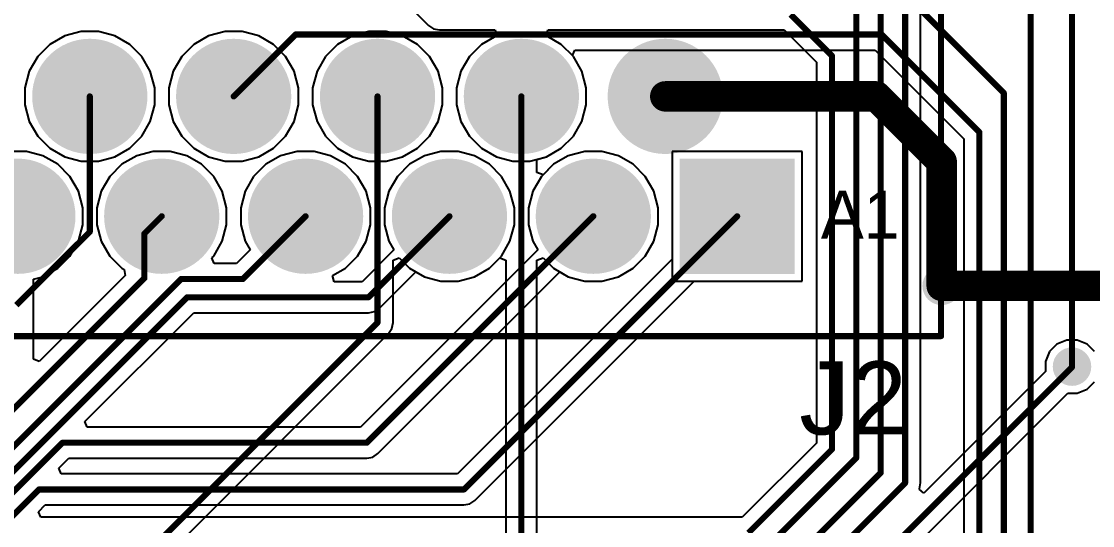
# Model space of a CAD drawing. Header units: millimetres. Extents: x -0.36 to 5.33, y -0.63 to 3.45.
# Drawn here: x 2.219 to 3.099, y 2.47 to 2.884 of the extents above; entities that cross this region are included whole.
import ezdxf

# ---------------------------------------------------------------- set-up
doc = ezdxf.new("R2010")
doc.units = ezdxf.units.MM
doc.header["$MEASUREMENT"] = 0
for name, color, linetype in [('BottomLayer', 5, 'Continuous'), ('BottomSolder', 6, 'Continuous'), ('MultiLayer', 9, 'Continuous'), ('PadHoleLayer', 156, 'Continuous'), ('TopLayer', 1, 'Continuous'), ('TopOverlay', 2, 'Continuous'), ('TopSolder', 216, 'Continuous'), ('ViaHoleLayer', 16, 'Continuous')]:
    doc.layers.add(name, color=color, linetype=linetype)
doc.styles.add('Arial', font='arial.ttf', dxfattribs={"height": 0.2})

# ---------------------------------------------------------------- blocks, each defined once
blk = doc.blocks.new('6437288_3_4')
at = {"layer": 'BottomLayer'}
blk.add_hatch(color=5, dxfattribs=at).paths.add_polyline_path([(-1.15551, 0.32874), (-1.0689, 0.32874), (-1.0689, 0.24213), (-1.15551, 0.24213)])
h = blk.add_hatch(color=5, dxfattribs=at)
edge = h.paths.add_edge_path()
edge.add_arc((-0.99409, 0.28543), 0.04331, 0, 360)
h = blk.add_hatch(color=5, dxfattribs=at)
edge = h.paths.add_edge_path()
edge.add_arc((-0.99409, 0.28543), 0.04331, 0, 360)
h = blk.add_hatch(color=5, dxfattribs=at)
edge = h.paths.add_edge_path()
edge.add_arc((-0.87598, 0.28543), 0.04331, 0, 360)
h = blk.add_hatch(color=5, dxfattribs=at)
edge = h.paths.add_edge_path()
edge.add_arc((-0.75787, 0.28543), 0.04331, 0, 360)
h = blk.add_hatch(color=5, dxfattribs=at)
edge = h.paths.add_edge_path()
edge.add_arc((-0.63976, 0.28543), 0.04331, 0, 360)
h = blk.add_hatch(color=5, dxfattribs=at)
edge = h.paths.add_edge_path()
edge.add_arc((-0.52165, 0.28543), 0.04331, 0, 360)
h = blk.add_hatch(color=5, dxfattribs=at)
edge = h.paths.add_edge_path()
edge.add_arc((-1.05315, 0.18701), 0.04331, 0, 360)
h = blk.add_hatch(color=5, dxfattribs=at)
edge = h.paths.add_edge_path()
edge.add_arc((-0.93504, 0.18701), 0.04331, 0, 360)
h = blk.add_hatch(color=5, dxfattribs=at)
edge = h.paths.add_edge_path()
edge.add_arc((-0.81693, 0.18701), 0.04331, 0, 360)
h = blk.add_hatch(color=5, dxfattribs=at)
edge = h.paths.add_edge_path()
edge.add_arc((-0.69882, 0.18701), 0.04331, 0, 360)
h = blk.add_hatch(color=5, dxfattribs=at)
edge = h.paths.add_edge_path()
edge.add_arc((-0.58071, 0.18701), 0.04331, 0, 360)
at = {"layer": 'BottomSolder'}
blk.add_hatch(color=6, dxfattribs=at).paths.add_polyline_path([(-1.15951, 0.33274), (-1.0649, 0.33274), (-1.0649, 0.23813), (-1.15951, 0.23813)])
h = blk.add_hatch(color=6, dxfattribs=at)
edge = h.paths.add_edge_path()
edge.add_arc((-0.99409, 0.28543), 0.04731, 0, 360)
h = blk.add_hatch(color=6, dxfattribs=at)
edge = h.paths.add_edge_path()
edge.add_arc((-0.99409, 0.28543), 0.04731, 0, 360)
h = blk.add_hatch(color=6, dxfattribs=at)
edge = h.paths.add_edge_path()
edge.add_arc((-0.87598, 0.28543), 0.04731, 0, 360)
h = blk.add_hatch(color=6, dxfattribs=at)
edge = h.paths.add_edge_path()
edge.add_arc((-0.75787, 0.28543), 0.04731, 0, 360)
h = blk.add_hatch(color=6, dxfattribs=at)
edge = h.paths.add_edge_path()
edge.add_arc((-0.63976, 0.28543), 0.04731, 0, 360)
h = blk.add_hatch(color=6, dxfattribs=at)
edge = h.paths.add_edge_path()
edge.add_arc((-0.52165, 0.28543), 0.04731, 0, 360)
h = blk.add_hatch(color=6, dxfattribs=at)
edge = h.paths.add_edge_path()
edge.add_arc((-1.05315, 0.18701), 0.04731, 0, 360)
h = blk.add_hatch(color=6, dxfattribs=at)
edge = h.paths.add_edge_path()
edge.add_arc((-0.93504, 0.18701), 0.04731, 0, 360)
h = blk.add_hatch(color=6, dxfattribs=at)
edge = h.paths.add_edge_path()
edge.add_arc((-0.81693, 0.18701), 0.04731, 0, 360)
h = blk.add_hatch(color=6, dxfattribs=at)
edge = h.paths.add_edge_path()
edge.add_arc((-0.69882, 0.18701), 0.04731, 0, 360)
h = blk.add_hatch(color=6, dxfattribs=at)
edge = h.paths.add_edge_path()
edge.add_arc((-0.58071, 0.18701), 0.04731, 0, 360)
at = {"layer": 'MultiLayer'}
blk.add_hatch(color=9, dxfattribs=at).paths.add_polyline_path([(-1.15551, 0.32874), (-1.0689, 0.32874), (-1.0689, 0.24213), (-1.15551, 0.24213)])
h = blk.add_hatch(color=9, dxfattribs=at)
edge = h.paths.add_edge_path()
edge.add_arc((-0.99409, 0.28543), 0.04331, 0, 360)
h = blk.add_hatch(color=9, dxfattribs=at)
edge = h.paths.add_edge_path()
edge.add_arc((-0.99409, 0.28543), 0.04331, 0, 360)
h = blk.add_hatch(color=9, dxfattribs=at)
edge = h.paths.add_edge_path()
edge.add_arc((-0.87598, 0.28543), 0.04331, 0, 360)
h = blk.add_hatch(color=9, dxfattribs=at)
edge = h.paths.add_edge_path()
edge.add_arc((-0.75787, 0.28543), 0.04331, 0, 360)
h = blk.add_hatch(color=9, dxfattribs=at)
edge = h.paths.add_edge_path()
edge.add_arc((-0.63976, 0.28543), 0.04331, 0, 360)
h = blk.add_hatch(color=9, dxfattribs=at)
edge = h.paths.add_edge_path()
edge.add_arc((-0.52165, 0.28543), 0.04331, 0, 360)
h = blk.add_hatch(color=9, dxfattribs=at)
edge = h.paths.add_edge_path()
edge.add_arc((-1.05315, 0.18701), 0.04331, 0, 360)
h = blk.add_hatch(color=9, dxfattribs=at)
edge = h.paths.add_edge_path()
edge.add_arc((-0.93504, 0.18701), 0.04331, 0, 360)
h = blk.add_hatch(color=9, dxfattribs=at)
edge = h.paths.add_edge_path()
edge.add_arc((-0.81693, 0.18701), 0.04331, 0, 360)
h = blk.add_hatch(color=9, dxfattribs=at)
edge = h.paths.add_edge_path()
edge.add_arc((-0.69882, 0.18701), 0.04331, 0, 360)
h = blk.add_hatch(color=9, dxfattribs=at)
edge = h.paths.add_edge_path()
edge.add_arc((-0.58071, 0.18701), 0.04331, 0, 360)
at = {"layer": 'PadHoleLayer'}
h = blk.add_hatch(color=156, dxfattribs=at)
edge = h.paths.add_edge_path()
edge.add_arc((-1.1122, 0.28543), 0.02559, 0, 360)
h = blk.add_hatch(color=156, dxfattribs=at)
edge = h.paths.add_edge_path()
edge.add_arc((-0.99409, 0.28543), 0.02559, 0, 360)
h = blk.add_hatch(color=156, dxfattribs=at)
edge = h.paths.add_edge_path()
edge.add_arc((-0.99409, 0.28543), 0.02559, 0, 360)
h = blk.add_hatch(color=156, dxfattribs=at)
edge = h.paths.add_edge_path()
edge.add_arc((-0.87598, 0.28543), 0.02559, 0, 360)
h = blk.add_hatch(color=156, dxfattribs=at)
edge = h.paths.add_edge_path()
edge.add_arc((-0.75787, 0.28543), 0.02559, 0, 360)
h = blk.add_hatch(color=156, dxfattribs=at)
edge = h.paths.add_edge_path()
edge.add_arc((-0.63976, 0.28543), 0.02559, 0, 360)
h = blk.add_hatch(color=156, dxfattribs=at)
edge = h.paths.add_edge_path()
edge.add_arc((-0.52165, 0.28543), 0.02559, 0, 360)
h = blk.add_hatch(color=156, dxfattribs=at)
edge = h.paths.add_edge_path()
edge.add_arc((-1.05315, 0.18701), 0.02559, 0, 360)
h = blk.add_hatch(color=156, dxfattribs=at)
edge = h.paths.add_edge_path()
edge.add_arc((-0.93504, 0.18701), 0.02559, 0, 360)
h = blk.add_hatch(color=156, dxfattribs=at)
edge = h.paths.add_edge_path()
edge.add_arc((-0.81693, 0.18701), 0.02559, 0, 360)
h = blk.add_hatch(color=156, dxfattribs=at)
edge = h.paths.add_edge_path()
edge.add_arc((-0.69882, 0.18701), 0.02559, 0, 360)
h = blk.add_hatch(color=156, dxfattribs=at)
edge = h.paths.add_edge_path()
edge.add_arc((-0.58071, 0.18701), 0.02559, 0, 360)
at = {"layer": 'TopLayer'}
blk.add_hatch(color=1, dxfattribs=at).paths.add_polyline_path([(-1.15551, 0.32874), (-1.0689, 0.32874), (-1.0689, 0.24213), (-1.15551, 0.24213)])
h = blk.add_hatch(color=1, dxfattribs=at)
edge = h.paths.add_edge_path()
edge.add_arc((-0.99409, 0.28543), 0.04331, 0, 360)
h = blk.add_hatch(color=1, dxfattribs=at)
edge = h.paths.add_edge_path()
edge.add_arc((-0.99409, 0.28543), 0.04331, 0, 360)
h = blk.add_hatch(color=1, dxfattribs=at)
edge = h.paths.add_edge_path()
edge.add_arc((-0.87598, 0.28543), 0.04331, 0, 360)
h = blk.add_hatch(color=1, dxfattribs=at)
edge = h.paths.add_edge_path()
edge.add_arc((-0.75787, 0.28543), 0.04331, 0, 360)
h = blk.add_hatch(color=1, dxfattribs=at)
edge = h.paths.add_edge_path()
edge.add_arc((-0.63976, 0.28543), 0.04331, 0, 360)
h = blk.add_hatch(color=1, dxfattribs=at)
edge = h.paths.add_edge_path()
edge.add_arc((-0.52165, 0.28543), 0.04331, 0, 360)
h = blk.add_hatch(color=1, dxfattribs=at)
edge = h.paths.add_edge_path()
edge.add_arc((-1.05315, 0.18701), 0.04331, 0, 360)
h = blk.add_hatch(color=1, dxfattribs=at)
edge = h.paths.add_edge_path()
edge.add_arc((-0.93504, 0.18701), 0.04331, 0, 360)
h = blk.add_hatch(color=1, dxfattribs=at)
edge = h.paths.add_edge_path()
edge.add_arc((-0.81693, 0.18701), 0.04331, 0, 360)
h = blk.add_hatch(color=1, dxfattribs=at)
edge = h.paths.add_edge_path()
edge.add_arc((-0.69882, 0.18701), 0.04331, 0, 360)
h = blk.add_hatch(color=1, dxfattribs=at)
edge = h.paths.add_edge_path()
edge.add_arc((-0.58071, 0.18701), 0.04331, 0, 360)
at = {"layer": 'TopSolder'}
blk.add_hatch(color=216, dxfattribs=at).paths.add_polyline_path([(-1.15951, 0.33274), (-1.0649, 0.33274), (-1.0649, 0.23813), (-1.15951, 0.23813)])
h = blk.add_hatch(color=216, dxfattribs=at)
edge = h.paths.add_edge_path()
edge.add_arc((-0.99409, 0.28543), 0.04731, 0, 360)
h = blk.add_hatch(color=216, dxfattribs=at)
edge = h.paths.add_edge_path()
edge.add_arc((-0.99409, 0.28543), 0.04731, 0, 360)
h = blk.add_hatch(color=216, dxfattribs=at)
edge = h.paths.add_edge_path()
edge.add_arc((-0.87598, 0.28543), 0.04731, 0, 360)
h = blk.add_hatch(color=216, dxfattribs=at)
edge = h.paths.add_edge_path()
edge.add_arc((-0.75787, 0.28543), 0.04731, 0, 360)
h = blk.add_hatch(color=216, dxfattribs=at)
edge = h.paths.add_edge_path()
edge.add_arc((-0.63976, 0.28543), 0.04731, 0, 360)
h = blk.add_hatch(color=216, dxfattribs=at)
edge = h.paths.add_edge_path()
edge.add_arc((-0.52165, 0.28543), 0.04731, 0, 360)
h = blk.add_hatch(color=216, dxfattribs=at)
edge = h.paths.add_edge_path()
edge.add_arc((-1.05315, 0.18701), 0.04731, 0, 360)
h = blk.add_hatch(color=216, dxfattribs=at)
edge = h.paths.add_edge_path()
edge.add_arc((-0.93504, 0.18701), 0.04731, 0, 360)
h = blk.add_hatch(color=216, dxfattribs=at)
edge = h.paths.add_edge_path()
edge.add_arc((-0.81693, 0.18701), 0.04731, 0, 360)
h = blk.add_hatch(color=216, dxfattribs=at)
edge = h.paths.add_edge_path()
edge.add_arc((-0.69882, 0.18701), 0.04731, 0, 360)
h = blk.add_hatch(color=216, dxfattribs=at)
edge = h.paths.add_edge_path()
edge.add_arc((-0.58071, 0.18701), 0.04731, 0, 360)
at = {"layer": 'TopOverlay', "const_width": 0.005}
for points in [[(1.27953, 0.38386), (-1.27953, 0.38386)], [(-1.27953, 0.38386), (-1.27953, -0.14764)]]:
    blk.add_lwpolyline(points, dxfattribs=at)
at = {"layer": 'TopOverlay', "const_width": 0.0025}
blk.add_lwpolyline([(-1.28078, 0.38386, 1), (-1.27828, 0.38386, 1)], format="xyb", close=True, dxfattribs=at)
blk.add_lwpolyline([(-1.28078, 0.38386, 1), (-1.27828, 0.38386, 1)], format="xyb", close=True, dxfattribs=at)
at = {"layer": 'TopOverlay'}
blk.add_text('A1', height=0.03937, rotation=180, dxfattribs=at).set_placement((-1.18096, 0.30372))

msp = doc.modelspace()

# ---------------------------------------------------------------- hatches: boundary and pattern name
at = {"layer": 'BottomLayer'}
h = msp.add_hatch(color=5, dxfattribs=at)
edge = h.paths.add_edge_path()
edge.add_arc((2.975, 2.667), 0.01181, 0, 360)
h = msp.add_hatch(color=5, dxfattribs=at)
edge = h.paths.add_edge_path()
edge.add_arc((3.082, 2.60069), 0.01181, 0, 360)
at = {"layer": 'BottomSolder'}
h = msp.add_hatch(color=6, dxfattribs=at)
edge = h.paths.add_edge_path()
edge.add_arc((2.975, 2.667), 0.01581, 0, 360)
h = msp.add_hatch(color=6, dxfattribs=at)
edge = h.paths.add_edge_path()
edge.add_arc((3.082, 2.60069), 0.01581, 0, 360)
at = {"layer": 'TopLayer'}
h = msp.add_hatch(color=1, dxfattribs=at)
edge = h.paths.add_edge_path()
edge.add_arc((2.975, 2.667), 0.01181, 0, 360)
h = msp.add_hatch(color=1, dxfattribs=at)
edge = h.paths.add_edge_path()
edge.add_arc((3.082, 2.60069), 0.01181, 0, 360)
at = {"layer": 'TopSolder'}
h = msp.add_hatch(color=216, dxfattribs=at)
edge = h.paths.add_edge_path()
edge.add_arc((2.975, 2.667), 0.01581, 0, 360)
h = msp.add_hatch(color=216, dxfattribs=at)
edge = h.paths.add_edge_path()
edge.add_arc((3.082, 2.60069), 0.01581, 0, 360)
at = {"layer": 'ViaHoleLayer'}
h = msp.add_hatch(color=16, dxfattribs=at)
edge = h.paths.add_edge_path()
edge.add_arc((2.975, 2.667), 0.00591, 0, 360)
h = msp.add_hatch(color=16, dxfattribs=at)
edge = h.paths.add_edge_path()
edge.add_arc((3.082, 2.60069), 0.00591, 0, 360)

# ---------------------------------------------------------------- linework, layer by layer
at = {"layer": 'BottomLayer'}
for p, q in [((2.6719, 2.85603), (2.67381, 2.86064)), ((2.67381, 2.86064), (2.92033, 2.86064)), ((2.92033, 2.86064), (2.99326, 2.78772)), ((2.67261, 2.85531), (2.6719, 2.85603)), ((2.67963, 2.84316), (2.67261, 2.85531)), ((2.68326, 2.8296), (2.67963, 2.84316)), ((2.68326, 2.81556), (2.68326, 2.8296)), ((2.67963, 2.80201), (2.68326, 2.81556)), ((2.67261, 2.78985), (2.67963, 2.80201)), ((2.66268, 2.77993), (2.67261, 2.78985)), ((2.99326, 2.78772), (2.99326, 2.3531)), ((2.65053, 2.77291), (2.66268, 2.77993)), ((2.6427, 2.77081), (2.65053, 2.77291)), ((2.6427, 2.76014), (2.6427, 2.77081)), ((2.66843, 2.77383), (2.65628, 2.76681)), ((2.68199, 2.77746), (2.66843, 2.77383)), ((2.69603, 2.77746), (2.68199, 2.77746)), ((2.70958, 2.77383), (2.69603, 2.77746)), ((2.72174, 2.76681), (2.70958, 2.77383)), ((2.86043, 2.77746), (2.75381, 2.77746)), ((2.75381, 2.77746), (2.75381, 2.67085)), ((2.86043, 2.67085), (2.86043, 2.77746)), ((2.65628, 2.76681), (2.6477, 2.75823)), ((2.73166, 2.75689), (2.72174, 2.76681)), ((2.6477, 2.75823), (2.6427, 2.76014)), ((2.73868, 2.74473), (2.73166, 2.75689)), ((2.74231, 2.73118), (2.73868, 2.74473)), ((2.74231, 2.71714), (2.74231, 2.73118)), ((2.73868, 2.70358), (2.74231, 2.71714)), ((2.73166, 2.69143), (2.73868, 2.70358)), ((2.72174, 2.6815), (2.73166, 2.69143)), ((2.52459, 2.68818), (2.52959, 2.69008)), ((2.52459, 2.63687), (2.52459, 2.68818)), ((2.52959, 2.69008), (2.53817, 2.6815)), ((2.60363, 2.6815), (2.61221, 2.69008)), ((2.61221, 2.69008), (2.61721, 2.68818)), ((2.61721, 2.68818), (2.61721, 2.40432)), ((2.6427, 2.68818), (2.6477, 2.69008)), ((2.6427, 2.39904), (2.6427, 2.68818)), ((2.6477, 2.69008), (2.65628, 2.6815)), ((2.53817, 2.6815), (2.55032, 2.67448)), ((2.55032, 2.67448), (2.56388, 2.67085)), ((2.57792, 2.67085), (2.59147, 2.67448)), ((2.59147, 2.67448), (2.60363, 2.6815)), ((2.65628, 2.6815), (2.66843, 2.67448)), ((2.66843, 2.67448), (2.68199, 2.67085)), ((2.69603, 2.67085), (2.70958, 2.67448)), ((2.70958, 2.67448), (2.72174, 2.6815)), ((2.56388, 2.67085), (2.57792, 2.67085)), ((2.68199, 2.67085), (2.69603, 2.67085)), ((2.75381, 2.67085), (2.86043, 2.67085)), ((2.52085, 2.62786), (2.52362, 2.63199)), ((2.52362, 2.63199), (2.52459, 2.63687)), ((2.2199, 2.3269), (2.52085, 2.62786))]:
    msp.add_line(p, q, dxfattribs=at)
for points, const_width in [([(3.048, 2.41724), (3.048, 3.06438)], 0.005), ([(3.082, 2.60069), (3.082, 3.05697)], 0.005), ([(2.91061, 2.94069), (3.026, 2.82531)], 0.005), ([(2.39373, 2.82258), (2.44454, 2.87339)], 0.005), ([(2.44454, 2.87339), (2.92561, 2.87339)], 0.005), ([(2.92561, 2.87339), (3.006, 2.793)], 0.005), ([(2.74806, 2.82258), (2.92142, 2.82258)], 0.025), ([(2.92142, 2.82258), (2.975, 2.769)], 0.025), ([(2.27562, 2.71136), (2.27562, 2.82258)], 0.005), ([(2.51184, 2.63687), (2.51184, 2.82258)], 0.005), ([(2.62995, 2.39904), (2.62995, 2.82258)], 0.005), ([(3.026, 2.41162), (3.026, 2.82531)], 0.005), ([(3.006, 2.335), (3.006, 2.793)], 0.005), ([(2.975, 2.667), (2.975, 2.769)], 0.025), ([(2.2154, 2.65114), (2.27562, 2.71136)], 0.005), ([(2.20716, 2.33218), (2.51184, 2.63687)], 0.005)]:
    msp.add_lwpolyline(points, dxfattribs=dict(at, const_width=const_width))
for points, const_width in [([(2.44329, 2.87339, 1), (2.44579, 2.87339, 1)], 0.0025), ([(2.44329, 2.87339, 1), (2.44579, 2.87339, 1)], 0.0025), ([(2.92436, 2.87339, 1), (2.92686, 2.87339, 1)], 0.0025), ([(2.92436, 2.87339, 1), (2.92686, 2.87339, 1)], 0.0025), ([(2.74181, 2.82258, 1), (2.75431, 2.82258, 1)], 0.0125), ([(2.91517, 2.82258, 1), (2.92767, 2.82258, 1)], 0.0125), ([(2.91517, 2.82258, 1), (2.92767, 2.82258, 1)], 0.0125), ([(2.27437, 2.82258, 1), (2.27687, 2.82258, 1)], 0.0025), ([(2.39248, 2.82258, 1), (2.39498, 2.82258, 1)], 0.0025), ([(2.51059, 2.82258, 1), (2.51309, 2.82258, 1)], 0.0025), ([(2.6287, 2.82258, 1), (2.6312, 2.82258, 1)], 0.0025), ([(3.02475, 2.82531, 1), (3.02725, 2.82531, 1)], 0.0025), ([(3.02475, 2.82531, 1), (3.02725, 2.82531, 1)], 0.0025), ([(3.00475, 2.793, 1), (3.00725, 2.793, 1)], 0.0025), ([(3.00475, 2.793, 1), (3.00725, 2.793, 1)], 0.0025), ([(2.96875, 2.769, 1), (2.98125, 2.769, 1)], 0.0125), ([(2.96875, 2.769, 1), (2.98125, 2.769, 1)], 0.0125), ([(2.27437, 2.71136, 1), (2.27687, 2.71136, 1)], 0.0025), ([(2.27437, 2.71136, 1), (2.27687, 2.71136, 1)], 0.0025), ([(2.96875, 2.667, 1), (2.98125, 2.667, 1)], 0.0125), ([(2.51059, 2.63687, 1), (2.51309, 2.63687, 1)], 0.0025), ([(2.51059, 2.63687, 1), (2.51309, 2.63687, 1)], 0.0025), ([(3.08075, 2.60069, 1), (3.08325, 2.60069, 1)], 0.0025)]:
    msp.add_lwpolyline(points, format="xyb", close=True, dxfattribs=dict(at, const_width=const_width))
at = {"layer": 'TopLayer'}
for p, q in [((2.95774, 2.5052), (2.95774, 3.11131)), ((2.53944, 2.89507), (2.55364, 2.88087)), ((2.2686, 2.87589), (2.25505, 2.87226)), ((2.28264, 2.87589), (2.2686, 2.87589)), ((2.2962, 2.87226), (2.28264, 2.87589)), ((2.38671, 2.87589), (2.37316, 2.87226)), ((2.40075, 2.87589), (2.38671, 2.87589)), ((2.41431, 2.87226), (2.40075, 2.87589)), ((2.50482, 2.87589), (2.49127, 2.87226)), ((2.51886, 2.87589), (2.50482, 2.87589)), ((2.53242, 2.87226), (2.51886, 2.87589)), ((2.55364, 2.88087), (2.55777, 2.87811)), ((2.55777, 2.87811), (2.56265, 2.87714)), ((2.56265, 2.87714), (2.60829, 2.87714)), ((2.60829, 2.87714), (2.60938, 2.87226)), ((2.65053, 2.87226), (2.65162, 2.87714)), ((2.65162, 2.87714), (2.84577, 2.87714)), ((2.84577, 2.87714), (2.8721, 2.8508)), ((2.25505, 2.87226), (2.24289, 2.86524)), ((2.30835, 2.86524), (2.2962, 2.87226)), ((2.37316, 2.87226), (2.361, 2.86524)), ((2.42646, 2.86524), (2.41431, 2.87226)), ((2.49127, 2.87226), (2.47911, 2.86524)), ((2.54457, 2.86524), (2.53242, 2.87226)), ((2.60938, 2.87226), (2.59722, 2.86524)), ((2.66268, 2.86524), (2.65053, 2.87226)), ((2.24289, 2.86524), (2.23297, 2.85531)), ((2.31828, 2.85531), (2.30835, 2.86524)), ((2.361, 2.86524), (2.35108, 2.85531)), ((2.43639, 2.85531), (2.42646, 2.86524)), ((2.47911, 2.86524), (2.46919, 2.85531)), ((2.5545, 2.85531), (2.54457, 2.86524)), ((2.59722, 2.86524), (2.5873, 2.85531)), ((2.67261, 2.85531), (2.66268, 2.86524)), ((2.23297, 2.85531), (2.22595, 2.84316)), ((2.3253, 2.84316), (2.31828, 2.85531)), ((2.35108, 2.85531), (2.34406, 2.84316)), ((2.44341, 2.84316), (2.43639, 2.85531)), ((2.46919, 2.85531), (2.46217, 2.84316)), ((2.56152, 2.84316), (2.5545, 2.85531)), ((2.5873, 2.85531), (2.58028, 2.84316)), ((2.67963, 2.84316), (2.67261, 2.85531)), ((2.8721, 2.8508), (2.8721, 2.53797)), ((2.22595, 2.84316), (2.22231, 2.8296)), ((2.32893, 2.8296), (2.3253, 2.84316)), ((2.34406, 2.84316), (2.34043, 2.8296)), ((2.44704, 2.8296), (2.44341, 2.84316)), ((2.46217, 2.84316), (2.45854, 2.8296)), ((2.56515, 2.8296), (2.56152, 2.84316)), ((2.58028, 2.84316), (2.57665, 2.8296)), ((2.68326, 2.8296), (2.67963, 2.84316)), ((2.22231, 2.8296), (2.22231, 2.81556)), ((2.32893, 2.81556), (2.32893, 2.8296)), ((2.34043, 2.8296), (2.34043, 2.81556)), ((2.44704, 2.81556), (2.44704, 2.8296)), ((2.45854, 2.8296), (2.45854, 2.81556)), ((2.56515, 2.81556), (2.56515, 2.8296)), ((2.57665, 2.8296), (2.57665, 2.81556)), ((2.68326, 2.81556), (2.68326, 2.8296)), ((2.22231, 2.81556), (2.22595, 2.80201)), ((2.3253, 2.80201), (2.32893, 2.81556)), ((2.34043, 2.81556), (2.34406, 2.80201)), ((2.44341, 2.80201), (2.44704, 2.81556)), ((2.45854, 2.81556), (2.46217, 2.80201)), ((2.56152, 2.80201), (2.56515, 2.81556)), ((2.57665, 2.81556), (2.58028, 2.80201)), ((2.67963, 2.80201), (2.68326, 2.81556)), ((2.22595, 2.80201), (2.23297, 2.78985)), ((2.31828, 2.78985), (2.3253, 2.80201)), ((2.34406, 2.80201), (2.35108, 2.78985)), ((2.43639, 2.78985), (2.44341, 2.80201)), ((2.46217, 2.80201), (2.46919, 2.78985)), ((2.5545, 2.78985), (2.56152, 2.80201)), ((2.58028, 2.80201), (2.5873, 2.78985)), ((2.67261, 2.78985), (2.67963, 2.80201)), ((2.23297, 2.78985), (2.24289, 2.77993)), ((2.30835, 2.77993), (2.31828, 2.78985)), ((2.35108, 2.78985), (2.361, 2.77993)), ((2.42646, 2.77993), (2.43639, 2.78985)), ((2.46919, 2.78985), (2.47911, 2.77993)), ((2.54457, 2.77993), (2.5545, 2.78985)), ((2.5873, 2.78985), (2.59722, 2.77993)), ((2.66268, 2.77993), (2.67261, 2.78985)), ((2.24289, 2.77993), (2.25505, 2.77291)), ((2.2962, 2.77291), (2.30835, 2.77993)), ((2.361, 2.77993), (2.37316, 2.77291)), ((2.41431, 2.77291), (2.42646, 2.77993)), ((2.47911, 2.77993), (2.49127, 2.77291)), ((2.53242, 2.77291), (2.54457, 2.77993)), ((2.59722, 2.77993), (2.60938, 2.77291)), ((2.65053, 2.77291), (2.66268, 2.77993)), ((2.22358, 2.77746), (2.20955, 2.77746)), ((2.23714, 2.77383), (2.22358, 2.77746)), ((2.2493, 2.76681), (2.23714, 2.77383)), ((2.25505, 2.77291), (2.2686, 2.76928)), ((2.28264, 2.76928), (2.2962, 2.77291)), ((2.3141, 2.77383), (2.30195, 2.76681)), ((2.32766, 2.77746), (2.3141, 2.77383)), ((2.3417, 2.77746), (2.32766, 2.77746)), ((2.35525, 2.77383), (2.3417, 2.77746)), ((2.36741, 2.76681), (2.35525, 2.77383)), ((2.37316, 2.77291), (2.38671, 2.76928)), ((2.40075, 2.76928), (2.41431, 2.77291)), ((2.43221, 2.77383), (2.42006, 2.76681)), ((2.44577, 2.77746), (2.43221, 2.77383)), ((2.45981, 2.77746), (2.44577, 2.77746)), ((2.47336, 2.77383), (2.45981, 2.77746)), ((2.48552, 2.76681), (2.47336, 2.77383)), ((2.49127, 2.77291), (2.50482, 2.76928)), ((2.51886, 2.76928), (2.53242, 2.77291)), ((2.55032, 2.77383), (2.53817, 2.76681)), ((2.56388, 2.77746), (2.55032, 2.77383)), ((2.57792, 2.77746), (2.56388, 2.77746)), ((2.59147, 2.77383), (2.57792, 2.77746)), ((2.60363, 2.76681), (2.59147, 2.77383)), ((2.60938, 2.77291), (2.62293, 2.76928)), ((2.63697, 2.76928), (2.65053, 2.77291)), ((2.66843, 2.77383), (2.65628, 2.76681)), ((2.68199, 2.77746), (2.66843, 2.77383)), ((2.69603, 2.77746), (2.68199, 2.77746)), ((2.70958, 2.77383), (2.69603, 2.77746)), ((2.72174, 2.76681), (2.70958, 2.77383)), ((2.86043, 2.77746), (2.75381, 2.77746)), ((2.75381, 2.77746), (2.75381, 2.68887)), ((2.86043, 2.67085), (2.86043, 2.77746)), ((2.25922, 2.75689), (2.2493, 2.76681)), ((2.2686, 2.76928), (2.28264, 2.76928)), ((2.30195, 2.76681), (2.29202, 2.75689)), ((2.37733, 2.75689), (2.36741, 2.76681)), ((2.38671, 2.76928), (2.40075, 2.76928)), ((2.42006, 2.76681), (2.41013, 2.75689)), ((2.49544, 2.75689), (2.48552, 2.76681)), ((2.50482, 2.76928), (2.51886, 2.76928)), ((2.53817, 2.76681), (2.52824, 2.75689)), ((2.61355, 2.75689), (2.60363, 2.76681)), ((2.62293, 2.76928), (2.63697, 2.76928)), ((2.65628, 2.76681), (2.64635, 2.75689)), ((2.73166, 2.75689), (2.72174, 2.76681)), ((2.26624, 2.74473), (2.25922, 2.75689)), ((2.29202, 2.75689), (2.285, 2.74473)), ((2.38435, 2.74473), (2.37733, 2.75689)), ((2.41013, 2.75689), (2.40311, 2.74473)), ((2.50246, 2.74473), (2.49544, 2.75689)), ((2.52824, 2.75689), (2.52122, 2.74473)), ((2.62057, 2.74473), (2.61355, 2.75689)), ((2.64635, 2.75689), (2.63933, 2.74473)), ((2.73868, 2.74473), (2.73166, 2.75689)), ((2.26987, 2.73118), (2.26624, 2.74473)), ((2.285, 2.74473), (2.28137, 2.73118)), ((2.38798, 2.73118), (2.38435, 2.74473)), ((2.40311, 2.74473), (2.39948, 2.73118)), ((2.50609, 2.73118), (2.50246, 2.74473)), ((2.52122, 2.74473), (2.51759, 2.73118)), ((2.6242, 2.73118), (2.62057, 2.74473)), ((2.63933, 2.74473), (2.6357, 2.73118)), ((2.74231, 2.73118), (2.73868, 2.74473)), ((2.26987, 2.71714), (2.26987, 2.73118)), ((2.28137, 2.73118), (2.28137, 2.71714)), ((2.38798, 2.71714), (2.38798, 2.73118)), ((2.39948, 2.73118), (2.39948, 2.71714)), ((2.50609, 2.71714), (2.50609, 2.73118)), ((2.51759, 2.73118), (2.51759, 2.71714)), ((2.6242, 2.71714), (2.6242, 2.73118)), ((2.6357, 2.73118), (2.6357, 2.71714)), ((2.74231, 2.71714), (2.74231, 2.73118)), ((2.26624, 2.70358), (2.26987, 2.71714)), ((2.28137, 2.71714), (2.285, 2.70358)), ((2.38435, 2.70358), (2.38798, 2.71714)), ((2.39948, 2.71714), (2.40311, 2.70358)), ((2.50246, 2.70358), (2.50609, 2.71714)), ((2.51759, 2.71714), (2.52122, 2.70358)), ((2.62057, 2.70358), (2.6242, 2.71714)), ((2.6357, 2.71714), (2.63933, 2.70358)), ((2.73868, 2.70358), (2.74231, 2.71714)), ((2.25922, 2.69143), (2.26624, 2.70358)), ((2.285, 2.70358), (2.29202, 2.69143)), ((2.37733, 2.69143), (2.38435, 2.70358)), ((2.40311, 2.70358), (2.40717, 2.69656)), ((2.49544, 2.69143), (2.50246, 2.70358)), ((2.52122, 2.70358), (2.52528, 2.69656)), ((2.61355, 2.69143), (2.62057, 2.70358)), ((2.63933, 2.70358), (2.64339, 2.69656)), ((2.73166, 2.69143), (2.73868, 2.70358)), ((2.2493, 2.6815), (2.25922, 2.69143)), ((2.29202, 2.69143), (2.30195, 2.6815)), ((2.37592, 2.69002), (2.37733, 2.69143)), ((2.40717, 2.69656), (2.396, 2.6854)), ((2.48552, 2.6815), (2.49544, 2.69143)), ((2.64339, 2.69656), (2.49781, 2.55099)), ((2.52528, 2.69656), (2.49911, 2.6704)), ((2.60363, 2.6815), (2.61355, 2.69143)), ((2.72174, 2.6815), (2.73166, 2.69143)), ((2.37784, 2.6854), (2.37592, 2.69002)), ((2.396, 2.6854), (2.37784, 2.6854)), ((2.75381, 2.68887), (2.57751, 2.51257)), ((2.22931, 2.67238), (2.23714, 2.67448)), ((2.30454, 2.67542), (2.23393, 2.60481)), ((2.23714, 2.67448), (2.2493, 2.6815)), ((2.30195, 2.6815), (2.30389, 2.68038)), ((2.30389, 2.68038), (2.30454, 2.67542)), ((2.47494, 2.6754), (2.48552, 2.6815)), ((2.47628, 2.6704), (2.47494, 2.6754)), ((2.5121, 2.52923), (2.66141, 2.67854)), ((2.5134, 2.64864), (2.5433, 2.67854)), ((2.5433, 2.67854), (2.55032, 2.67448)), ((2.55032, 2.67448), (2.56388, 2.67085)), ((2.57792, 2.67085), (2.59147, 2.67448)), ((2.59147, 2.67448), (2.60363, 2.6815)), ((2.66141, 2.67854), (2.66843, 2.67448)), ((2.66843, 2.67448), (2.68199, 2.67085)), ((2.69603, 2.67085), (2.70958, 2.67448)), ((2.70958, 2.67448), (2.72174, 2.6815)), ((2.22931, 2.60673), (2.22931, 2.67238)), ((2.49911, 2.6704), (2.47628, 2.6704)), ((2.56388, 2.67085), (2.57792, 2.67085)), ((2.5918, 2.49081), (2.77183, 2.67085)), ((2.68199, 2.67085), (2.69603, 2.67085)), ((2.77183, 2.67085), (2.86043, 2.67085)), ((2.50927, 2.64588), (2.5134, 2.64864)), ((2.27164, 2.55561), (2.36094, 2.64491)), ((2.36094, 2.64491), (2.50439, 2.64491)), ((2.50439, 2.64491), (2.50927, 2.64588)), ((3.07766, 2.6225), (3.06965, 2.61918)), ((3.08634, 2.6225), (3.07766, 2.6225)), ((3.09435, 2.61918), (3.08634, 2.6225)), ((3.06351, 2.61304), (3.06019, 2.60503)), ((3.06965, 2.61918), (3.06351, 2.61304)), ((3.10049, 2.61304), (3.09435, 2.61918)), ((2.23393, 2.60481), (2.22931, 2.60673)), ((3.06019, 2.60503), (3.06019, 2.59656)), ((3.06019, 2.59656), (2.96043, 2.4968)), ((3.09435, 2.5822), (3.10049, 2.58833)), ((2.94681, 2.44713), (3.07856, 2.57888)), ((3.07856, 2.57888), (3.08634, 2.57888)), ((3.08634, 2.57888), (3.09435, 2.5822)), ((2.27355, 2.55099), (2.27164, 2.55561)), ((2.49781, 2.55099), (2.27355, 2.55099)), ((2.8721, 2.53797), (2.81109, 2.47696)), ((2.25022, 2.51719), (2.25853, 2.5255)), ((2.25853, 2.5255), (2.50309, 2.5255)), ((2.50309, 2.5255), (2.50797, 2.52647)), ((2.50797, 2.52647), (2.5121, 2.52923)), ((2.25213, 2.51257), (2.25022, 2.51719)), ((2.57751, 2.51257), (2.25213, 2.51257)), ((2.95655, 2.49999), (2.95677, 2.50033)), ((2.96043, 2.4968), (2.95655, 2.49999)), ((2.95677, 2.50033), (2.95774, 2.5052)), ((2.58766, 2.48805), (2.5918, 2.49081)), ((2.23361, 2.48158), (2.23911, 2.48708)), ((2.23552, 2.47696), (2.23361, 2.48158)), ((2.23911, 2.48708), (2.58279, 2.48708)), ((2.58279, 2.48708), (2.58766, 2.48805)), ((2.81109, 2.47696), (2.23552, 2.47696))]:
    msp.add_line(p, q, dxfattribs=at)
for points, const_width in [([(2.945, 2.5052), (2.945, 3.11131)], 0.005), ([(2.925, 2.51367), (2.925, 3.09331)], 0.005), ([(2.90485, 2.52568), (2.90485, 3.07063)], 0.005), ([(2.85104, 2.88989), (2.88485, 2.85608)], 0.005), ([(2.88485, 2.53269), (2.88485, 2.85608)], 0.005), ([(2.32049, 2.70997), (2.33468, 2.72416)], 0.005), ([(2.40128, 2.67265), (2.45279, 2.72416)], 0.005), ([(2.50309, 2.53824), (2.68901, 2.72416)], 0.005), ([(2.50439, 2.65765), (2.5709, 2.72416)], 0.005), ([(2.58279, 2.49983), (2.80712, 2.72416)], 0.005), ([(2.32049, 2.67335), (2.32049, 2.70997)], 0.005), ([(0.91397, 1.23597), (2.35066, 2.67265)], 0.005), ([(1.00614, 1.359), (2.32049, 2.67335)], 0.005), ([(2.35066, 2.67265), (2.40128, 2.67265)], 0.005), ([(2.975, 2.667), (3.224, 2.667)], 0.025), ([(0.93225, 1.23424), (2.35566, 2.65765)], 0.005), ([(2.35566, 2.65765), (2.50439, 2.65765)], 0.005), ([(3.082, 2.60034), (3.082, 2.60069)], 0.005), ([(2.925, 2.44334), (3.082, 2.60034)], 0.005), ([(1.0491, 1.33409), (2.25325, 2.53824)], 0.005), ([(2.25325, 2.53824), (2.50309, 2.53824)], 0.005), ([(2.81637, 2.46421), (2.88485, 2.53269)], 0.005), ([(2.82217, 2.443), (2.90485, 2.52568)], 0.005), ([(2.83248, 2.42115), (2.925, 2.51367)], 0.005), ([(2.8378, 2.398), (2.945, 2.5052)], 0.005), ([(1.18519, 1.45118), (2.23383, 2.49983)], 0.005), ([(2.23383, 2.49983), (2.58279, 2.49983)], 0.005)]:
    msp.add_lwpolyline(points, dxfattribs=dict(at, const_width=const_width))
for points, const_width in [([(2.8836, 2.85608, 1), (2.8861, 2.85608, 1)], 0.0025), ([(2.8836, 2.85608, 1), (2.8861, 2.85608, 1)], 0.0025), ([(2.33343, 2.72416, 1), (2.33593, 2.72416, 1)], 0.0025), ([(2.45154, 2.72416, 1), (2.45404, 2.72416, 1)], 0.0025), ([(2.56965, 2.72416, 1), (2.57215, 2.72416, 1)], 0.0025), ([(2.68776, 2.72416, 1), (2.69026, 2.72416, 1)], 0.0025), ([(2.80587, 2.72416, 1), (2.80837, 2.72416, 1)], 0.0025), ([(2.31924, 2.70997, 1), (2.32174, 2.70997, 1)], 0.0025), ([(2.31924, 2.70997, 1), (2.32174, 2.70997, 1)], 0.0025), ([(2.31924, 2.67335, 1), (2.32174, 2.67335, 1)], 0.0025), ([(2.31924, 2.67335, 1), (2.32174, 2.67335, 1)], 0.0025), ([(2.34941, 2.67265, 1), (2.35191, 2.67265, 1)], 0.0025), ([(2.34941, 2.67265, 1), (2.35191, 2.67265, 1)], 0.0025), ([(2.40003, 2.67265, 1), (2.40253, 2.67265, 1)], 0.0025), ([(2.40003, 2.67265, 1), (2.40253, 2.67265, 1)], 0.0025), ([(2.96875, 2.667, 1), (2.98125, 2.667, 1)], 0.0125), ([(2.35441, 2.65765, 1), (2.35691, 2.65765, 1)], 0.0025), ([(2.35441, 2.65765, 1), (2.35691, 2.65765, 1)], 0.0025), ([(2.50314, 2.65765, 1), (2.50564, 2.65765, 1)], 0.0025), ([(2.50314, 2.65765, 1), (2.50564, 2.65765, 1)], 0.0025), ([(3.08075, 2.60069, 1), (3.08325, 2.60069, 1)], 0.0025), ([(3.08075, 2.60034, 1), (3.08325, 2.60034, 1)], 0.0025), ([(3.08075, 2.60034, 1), (3.08325, 2.60034, 1)], 0.0025), ([(2.252, 2.53824, 1), (2.2545, 2.53824, 1)], 0.0025), ([(2.252, 2.53824, 1), (2.2545, 2.53824, 1)], 0.0025), ([(2.50184, 2.53824, 1), (2.50434, 2.53824, 1)], 0.0025), ([(2.50184, 2.53824, 1), (2.50434, 2.53824, 1)], 0.0025), ([(2.8836, 2.53269, 1), (2.8861, 2.53269, 1)], 0.0025), ([(2.8836, 2.53269, 1), (2.8861, 2.53269, 1)], 0.0025), ([(2.9036, 2.52568, 1), (2.9061, 2.52568, 1)], 0.0025), ([(2.9036, 2.52568, 1), (2.9061, 2.52568, 1)], 0.0025), ([(2.92375, 2.51367, 1), (2.92625, 2.51367, 1)], 0.0025), ([(2.92375, 2.51367, 1), (2.92625, 2.51367, 1)], 0.0025), ([(2.94375, 2.5052, 1), (2.94625, 2.5052, 1)], 0.0025), ([(2.94375, 2.5052, 1), (2.94625, 2.5052, 1)], 0.0025), ([(2.23258, 2.49983, 1), (2.23508, 2.49983, 1)], 0.0025), ([(2.23258, 2.49983, 1), (2.23508, 2.49983, 1)], 0.0025), ([(2.58154, 2.49983, 1), (2.58404, 2.49983, 1)], 0.0025), ([(2.58154, 2.49983, 1), (2.58404, 2.49983, 1)], 0.0025)]:
    msp.add_lwpolyline(points, format="xyb", close=True, dxfattribs=dict(at, const_width=const_width))

# ---------------------------------------------------------------- block references
at = {"rotation": 180}
msp.add_blockref('6437288_3_4', (1.69491, 3.00959), dxfattribs=at)

# ---------------------------------------------------------------- texts
at = {"layer": 'TopOverlay', "style": 'Arial'}
msp.add_text('J2', height=0.06, dxfattribs=at).set_placement((2.85802, 2.54501))

doc.saveas('drawing.dxf')
